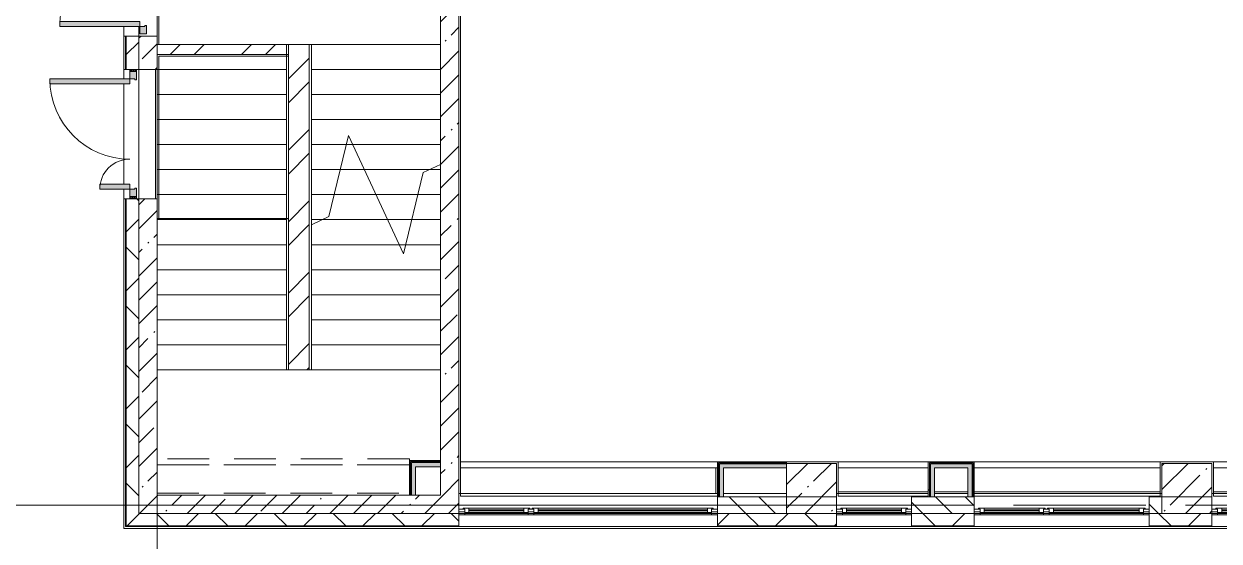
# Model space of a CAD drawing. Header units: millimetres. Extents: x 81459 to 274965, y -8553 to 29000.
# Drawn here: x 146271 to 160607, y -431 to 5765 of the extents above; entities that cross this region are included whole.
import ezdxf

# ---------------------------------------------------------------- set-up
doc = ezdxf.new("R2010")
doc.units = ezdxf.units.MM
doc.linetypes.add('200_ШТРИХ__ш1_п0_6_', pattern=[800, 500, -300])
doc.linetypes.add('Осевая', pattern=[3175, 635, -476.25, 1587.5, -476.25])
for name, color, linetype, lineweight in [('A-DETL-MBND-1', 7, '200_ШТРИХ__ш1_п0_6_', 9), ('A-GLAZ-3', 7, 'Continuous', 5), ('A-WALL', 7, 'Continuous', 9), ('A-WALL-4', 7, 'Continuous', 5), ('I-WALL-3', 7, 'Continuous', 5), ('S-COLS-1', 7, 'Continuous', 5), ('S-STRS-2', 7, 'Continuous', 5), ('S-STRS-MBND-1', 7, 'Continuous', 5), ('Оси', 7, 'Continuous', 9), ('Оси-2', 7, 'Осевая', 9)]:
    doc.layers.add(name, color=color, linetype=linetype, lineweight=lineweight)
for name, color, linetype, lineweight, true_color in [('A-DOOR-6', 7, 'Continuous', 5, 0xe2e2e2), ('A-DOOR-7', 7, 'Continuous', 5, 0xaaaaaa), ('A-DOOR-FRAM-5', 7, 'Continuous', 5, 0xaaaaaa), ('A-FLOR-2', 7, 'Continuous', 5, 0xaaaaaa), ('I-WALL-1', 7, 'Continuous', 5, 0xe7e7e7), ('I-WALL-2', 7, 'Continuous', 9, 0xe7e7e7)]:
    doc.layers.add(name, color=color, linetype=linetype, lineweight=lineweight, true_color=true_color)
pattern_1 = [(45, (147759.1, 0), (-353.5534, 353.5534), []), (135, (147759.1, 0), (-353.5534, -353.5534), [])]
pattern_2 = [(45, (147759.1, 0), (-285.123, 285.123), []), (45, (148044.2, 0), (-285.123, 285.123), [504.031, -100.806, 16.764, -84.042])]
pattern_3 = [(45, (147759.1, 0), (-427.684, 427.684), []), (45, (148044.2, 0), (-427.684, 427.684), [])]
pattern_4 = [(45, (147759.1, 0), (-530.33, 530.33), []), (135, (147759.1, 0), (-530.33, -530.33), [])]

# ---------------------------------------------------------------- blocks, each defined once
blk = doc.blocks.new('120_Окно_СКБ_1Ст - 120_Окно_СКБ_1Ст 900х2500_h_-22445987-1_7_3_птичка')
at = {"layer": 'A-GLAZ-3'}
for p, q in [((-450, -127), (-450, -57)), ((-450, -57), (-380, -57)), ((450, -57), (-450, -57)), ((-380, -127), (-450, -127)), ((-450, -127), (-400, -127)), ((-380, -127), (-400, -127)), ((-400, -127), (-400, -137)), ((-400, -137), (400, -137)), ((400, -137), (-400, -137)), ((-380, -57), (-380, -127)), ((380, -87), (-380, -87)), ((-380, -87), (-380, -127)), ((-330, -137), (-330, -87)), ((-330, -107), (330, -107)), ((330, -117), (-330, -117)), ((330, -137), (330, -87)), ((380, -127), (380, -57)), ((380, -57), (450, -57)), ((380, -127), (380, -87)), ((450, -127), (380, -127)), ((400, -127), (380, -127)), ((400, -127), (450, -127)), ((400, -137), (400, -127)), ((450, -57), (450, -127))]:
    blk.add_line(p, q, dxfattribs=at)
blk = doc.blocks.new('120_Окно_СКБ_2Ст - 120_Окно_СКБ_2Ст 2100х2500 _мал створка справа_-22445857-1_7_3_птичка')
at = {"layer": 'A-GLAZ-3'}
for p, q in [((-1050, -127), (-1050, -57)), ((-1050, -57), (-980, -57)), ((1050, -57), (-1050, -57)), ((-980, -127), (-1050, -127)), ((-1050, -127), (-1000, -127)), ((-980, -127), (-1000, -127)), ((-1000, -127), (-1000, -137)), ((-1000, -137), (170, -137)), ((170, -137), (-1000, -137)), ((-980, -57), (-980, -127)), ((150, -87), (-980, -87)), ((-980, -87), (-980, -127)), ((-930, -137), (-930, -87)), ((-930, -107), (100, -107)), ((100, -117), (-930, -117)), ((100, -137), (100, -87)), ((150, -127), (150, -57)), ((150, -57), (220, -57)), ((150, -127), (150, -87)), ((220, -127), (150, -127)), ((170, -127), (150, -127)), ((170, -127), (200, -127)), ((170, -137), (170, -127)), ((220, -127), (200, -127)), ((200, -127), (200, -137)), ((200, -137), (1000, -137)), ((1000, -137), (200, -137)), ((220, -57), (220, -127)), ((980, -87), (220, -87)), ((220, -87), (220, -127)), ((270, -137), (270, -87)), ((270, -107), (930, -107)), ((930, -117), (270, -117)), ((930, -137), (930, -87)), ((980, -127), (980, -57)), ((980, -57), (1050, -57)), ((980, -127), (980, -87)), ((1050, -127), (980, -127)), ((1000, -127), (980, -127)), ((1000, -127), (1050, -127)), ((1000, -137), (1000, -127)), ((1050, -57), (1050, -127))]:
    blk.add_line(p, q, dxfattribs=at)
blk = doc.blocks.new('120_Окно_СКБ_2Ст - 120_Окно_СКБ_2Ст 3100х2500 _мал_створка слева_-V60-1_7_3_птичка')
at = {"layer": 'A-GLAZ-3'}
for p, q in [((-1550, -127), (-1550, -57)), ((-1550, -57), (-1480, -57)), ((1550, -57), (-1550, -57)), ((-1480, -127), (-1550, -127)), ((-1550, -127), (-1500, -127)), ((-1480, -127), (-1500, -127)), ((-1500, -127), (-1500, -137)), ((-1500, -137), (670, -137)), ((670, -137), (-1500, -137)), ((-1480, -57), (-1480, -127)), ((650, -87), (-1480, -87)), ((-1480, -87), (-1480, -127)), ((-1430, -137), (-1430, -87)), ((-1430, -107), (600, -107)), ((600, -117), (-1430, -117)), ((600, -137), (600, -87)), ((650, -127), (650, -57)), ((650, -57), (720, -57)), ((650, -127), (650, -87)), ((720, -127), (650, -127)), ((670, -127), (650, -127)), ((670, -127), (700, -127)), ((670, -137), (670, -127)), ((720, -127), (700, -127)), ((700, -127), (700, -137)), ((700, -137), (1500, -137)), ((1500, -137), (700, -137)), ((720, -57), (720, -127)), ((1480, -87), (720, -87)), ((720, -87), (720, -127)), ((770, -137), (770, -87)), ((770, -107), (1430, -107)), ((1430, -117), (770, -117)), ((1430, -137), (1430, -87)), ((1480, -127), (1480, -57)), ((1480, -57), (1550, -57)), ((1480, -127), (1480, -87)), ((1550, -127), (1480, -127)), ((1500, -127), (1480, -127)), ((1500, -127), (1550, -127)), ((1500, -137), (1500, -127)), ((1550, -57), (1550, -127))]:
    blk.add_line(p, q, dxfattribs=at)
blk = doc.blocks.new('110_Дверь_СКБ_2Ст_Наружная - ДН-1_л__ Двухстворчатая 1350 х3200 _ЛК_ в свету с верхним остеклением 2-22796854-1_7_3_птичка')
at = {"layer": 'A-DOOR-6'}
for points in [[(-715.5, 101), (-715.5, -91), (-655.5, -91), (-655.5, 869), (-715.5, 869)], [(694.5, -79), (694.5, -91), (754.5, -91), (754.5, 419), (694.5, 419), (694.5, -12.6)]]:
    blk.add_hatch(color=256, dxfattribs=at).paths.add_polyline_path(points)
h = blk.add_hatch(color=256, dxfattribs=at)
h.paths.add_polyline_path([(-805.5, -171), (-705.5, -171), (-705.5, -151), (-715.5, -151), (-715.5, -91), (-805.5, -91)])
h.paths.add_polyline_path([(744.5, -171), (844.5, -171), (844.5, -91), (754.5, -91), (754.5, -151), (744.5, -151)])
at = {"layer": 'A-DOOR-7'}
for p, q in [((-715.5, 869), (-715.5, -91)), ((-655.5, 869), (-715.5, 869)), ((-655.5, -91), (-655.5, 869)), ((754.5, 419), (694.5, 419)), ((694.5, 419), (694.5, -91)), ((754.5, -91), (754.5, 419)), ((-715.5, -91), (-655.5, -91)), ((694.5, -91), (754.5, -91))]:
    blk.add_line(p, q, dxfattribs=at)
for centre, radius, start, end in [((-715.5, -91), 960, 0, 90), ((754.5, -91), 510, 90, 180)]:
    blk.add_arc(centre, radius, start, end, dxfattribs=at)
at = {"layer": 'A-DOOR-FRAM-5'}
for p, q in [((-715.5, -91), (-805.5, -91)), ((-805.5, -91), (-805.5, -171)), ((-715.5, -151), (-715.5, -91)), ((754.5, -91), (754.5, -151)), ((844.5, -91), (754.5, -91)), ((844.5, -171), (844.5, -91)), ((-805.5, -171), (-705.5, -171)), ((-705.5, -151), (-715.5, -151)), ((-705.5, -171), (-705.5, -151)), ((754.5, -151), (744.5, -151)), ((744.5, -151), (744.5, -171)), ((744.5, -171), (844.5, -171))]:
    blk.add_line(p, q, dxfattribs=at)
blk = doc.blocks.new('110_Дверь_СКБ_2Ст_Наружная - ДН-3_л__ Двухстворчатая 1200 х3200 из подвала EI30-23666533-1_7_3_птичка')
at = {"layer": 'A-DOOR-6'}
for points in [[(620, 989), (620, 29), (680, 29), (680, 989)], [(-640, 71), (-640, 29), (-580, 29), (-580, 389), (-640, 389), (-640, 79)]]:
    blk.add_hatch(color=256, dxfattribs=at).paths.add_polyline_path(points)
h = blk.add_hatch(color=256, dxfattribs=at)
h.paths.add_polyline_path([(-730, -51), (-630, -51), (-630, -31), (-640, -31), (-640, 29), (-730, 29)])
h.paths.add_polyline_path([(670, -51), (770, -48), (770, 29), (680, 29), (680, -31), (670, -31)])
at = {"layer": 'A-DOOR-7'}
h = blk.add_hatch(dxfattribs=at)
h.set_pattern_fill('FP_153', color=256, style=0, pattern_type=2)
h.set_pattern_definition([(135, (1526.41, 143.685), (-14.14214, -14.14214), []), (225, (1526.41, 143.685), (14.14214, -14.14214), [])])
h.paths.add_polyline_path([(770, -48), (772, -51), (795, -51), (795, 29), (770, 29), (770, -31)])
at = {"layer": 'A-DOOR-FRAM-5'}
h = blk.add_hatch(dxfattribs=at)
h.set_pattern_fill('FP_154', color=256, style=0, pattern_type=2)
h.set_pattern_definition([(45, (-596.384, 143.685), (-14.1421, 14.1421), []), (135, (-596.384, 143.685), (-14.1421, -14.1421), [])])
h.paths.add_polyline_path([(-755, 29), (-755, -51), (-730, -51), (-730, 29)])
at = {"layer": 'A-DOOR-7'}
for p, q in [((680, 989), (620, 989)), ((620, 989), (620, 29)), ((680, 29), (680, 989)), ((-640, 389), (-640, 29)), ((-580, 389), (-640, 389)), ((-580, 29), (-580, 389)), ((-640, 29), (-580, 29)), ((620, 29), (680, 29))]:
    blk.add_line(p, q, dxfattribs=at)
for centre, radius, start, end in [((680, 29), 960, 90, 180), ((-640, 29), 360, 0, 90)]:
    blk.add_arc(centre, radius, start, end, dxfattribs=at)
at = {"layer": 'A-DOOR-FRAM-5'}
for p, q in [((-730, 29), (-755, 29)), ((-755, 29), (-755, -51)), ((-640, 29), (-730, 29)), ((-730, 29), (-730, -51)), ((-730, -51), (-730, 29)), ((-640, -31), (-640, 29)), ((680, 29), (680, -31)), ((770, 29), (680, 29)), ((770, -51), (770, 29)), ((795, 29), (770, 29)), ((770, 29), (770, -51)), ((795, -51), (795, 29)), ((-755, -51), (-730, -51)), ((-730, -51), (-630, -51)), ((-630, -31), (-640, -31)), ((-630, -51), (-630, -31)), ((680, -31), (670, -31)), ((670, -31), (670, -51)), ((670, -51), (770, -51)), ((770, -51), (795, -51))]:
    blk.add_line(p, q, dxfattribs=at)
blk = doc.blocks.new('Зашивка приборов отопления18 - Зашивка приборов отопления-33281779-1_7_3_птичка')
at = {"layer": 'A-WALL-4'}
for p, q in [((12140, 520), (9910, 520)), ((12140, 445), (9910, 445)), ((9910, 445), (12140, 445)), ((12140, 445), (12140, 520)), ((12140, 105), (12140, 445)), ((9910, 105), (12140, 105))]:
    blk.add_line(p, q, dxfattribs=at)
blk = doc.blocks.new('Зашивка приборов отопления16 - Зашивка приборов отопления-33282046-1_7_3_птичка')
at = {"layer": 'A-WALL-4'}
for p, q in [((10990, 520), (9910, 520)), ((9910, 520), (9910, 445)), ((10990, 445), (9910, 445)), ((9910, 445), (9910, 105)), ((9910, 445), (10990, 445)), ((9910, 105), (10990, 105))]:
    blk.add_line(p, q, dxfattribs=at)
blk = doc.blocks.new('Зашивка приборов отопления17 - Зашивка приборов отопления-33282118-1_7_3_птичка')
at = {"layer": 'A-WALL-4'}
for p, q in [((10990, 520), (7910, 520)), ((7910, 520), (7910, 445)), ((10990, 445), (7910, 445)), ((7910, 445), (7910, 105)), ((7910, 445), (10990, 445)), ((7910, 105), (10990, 105))]:
    blk.add_line(p, q, dxfattribs=at)
blk = doc.blocks.new('Зашивка приборов отопления19 - Зашивка приборов отопления-33282289-1_7_3_птичка')
at = {"layer": 'A-WALL-4'}
for p, q in [((12140, 520), (10059, 520)), ((10059, 520), (10059, 445)), ((10059, 445), (12140, 445)), ((12140, 445), (10061, 445)), ((10061, 445), (10061, 105)), ((10061, 105), (12140, 105))]:
    blk.add_line(p, q, dxfattribs=at)
blk = doc.blocks.new('Зашивка приборов отопления45 - Зашивка приборов отопления-33465879-1_7_3_птичка')
at = {"layer": 'A-DETL-MBND-1'}
for p, q in [((3135, 556), (110, 556)), ((3135, 481), (110, 481)), ((110, 481), (3135, 481)), ((3135, 535), (3135, 556)), ((110, 141), (3135, 141))]:
    blk.add_line(p, q, dxfattribs=at)

msp = doc.modelspace()

# ---------------------------------------------------------------- hatches: boundary and pattern name
at = {"layer": 'A-WALL-4'}
h = msp.add_hatch(dxfattribs=at)
h.set_pattern_fill('FP_53', color=256, style=0, pattern_type=2)
h.set_pattern_definition(pattern_1)
h.paths.add_polyline_path([(147649.1, -100), (147649.1, 3670), (147499.1, 3670), (147499.1, -100)])
h.paths.add_polyline_path([(147499.1, 5220), (147649.1, 5220), (147649.1, 5620), (147499.1, 5620), (147499.1, 5520)])
h.paths.add_polyline_path([(147499.1, 7320), (147649.1, 7320), (147649.1, 8520), (147499.1, 8520), (147499.1, 7544.6)])
h.paths.add_polyline_path([(147559.7, 10820), (147649.1, 10820), (147649.1, 12220), (147499.1, 12220), (147499.1, 10820)])
h.paths.add_polyline_path([(147649.1, 13120), (147648.5, 15350), (147499.1, 15350), (147499.1, 13120), (147604.8, 13120)])
h = msp.add_hatch(dxfattribs=at)
h.set_pattern_fill('FP_64', color=256, style=0, pattern_type=2)
h.set_pattern_definition([(135, (147759.1, 0), (-176.7767, -176.7767), [])])
h.paths.add_polyline_path([(154589.1, -100), (155419.1, -100), (155419.1, 100), (154589.1, 100), (154589.1, -80)])
h.paths.add_polyline_path([(169669.1, -100), (169669.1, 100), (169369.1, 100), (169369.1, -100)])
h.paths.add_polyline_path([(175069.1, -100), (176068.8, -100), (176068.8, 100), (175069.1, 100), (175069.1, -80)])
h.paths.add_polyline_path([(156918.8, -100), (157669.1, -100), (157669.1, 100), (156918.8, 100), (156918.8, -80)])
h.paths.add_polyline_path([(159919.1, -100), (159919.1, 100), (159769.1, 100), (159769.1, -100)])
h.paths.add_polyline_path([(168249.1, -100), (168469.1, -100), (168469.1, 100), (167119.1, 100), (167119.1, -100), (167154.3, -100)])
h.paths.add_polyline_path([(174169.1, -100), (174169.1, 100), (173919.1, 100), (173919.1, -100)])
h.paths.add_polyline_path([(163369.1, -100), (163369.1, 100), (162619.1, 100), (162619.1, -100)])
h.paths.add_polyline_path([(164269.1, -100), (164419.1, -94.4), (164419.1, 100), (164269.1, 100), (164269.1, -80)])
h.paths.add_polyline_path([(170394.1, -100), (170394.1, 100), (170269.1, 100), (170269.1, -100)])
h.paths.add_polyline_path([(173194.1, -100), (173319.1, -100), (173319.1, 100), (173194.1, 100), (173194.1, -80)])
h = msp.add_hatch(dxfattribs=at)
h.set_pattern_fill('FP_53', color=256, style=0, pattern_type=2)
h.set_pattern_definition(pattern_1)
h.paths.add_polyline_path([(223452.9, -250), (223459.1, -250), (223459.1, -100), (221739.1, -100), (221739.1, -250), (223451.2, -250)])
h.paths.add_polyline_path([(215487, -250), (218419.1, -250), (218419.1, -100), (214819.1, -100), (214819.1, -250)])
h.paths.add_polyline_path([(219995.2, -250), (220039.1, -250), (220039.1, -100), (219319.1, -101.8), (219319.1, -250), (219839.1, -250)])
h.paths.add_polyline_path([(209369.1, -250), (209369.1, -100), (208669.1, -100), (208669.1, -250), (208980.7, -250)])
h.paths.add_polyline_path([(211469.1, -250), (212019.1, -250), (212019.1, -100), (211469.1, -100), (211469.1, -121.3)])
h.paths.add_polyline_path([(207769.1, -250), (207769.1, -100), (207019.1, -100), (207019.1, -250)])
h.paths.add_polyline_path([(204919.1, -250), (204919.1, -100), (204169.1, -100), (204169.1, -250), (204333.3, -250)])
h.paths.add_polyline_path([(212919.1, -250), (213919.1, -250), (213919.1, -100), (212919.1, -100), (212919.1, -118)])
h.paths.add_polyline_path([(199630.6, -250), (201069.1, -250), (201069.1, -100), (199630.6, -100), (199630.6, -150.7)])
h.paths.add_polyline_path([(197530.6, -250), (197530.6, -100), (196819.1, -100), (196819.1, -250), (196897.5, -250)])
h.paths.add_polyline_path([(195919.1, -250), (195919.1, -100), (195169.1, -100), (195169.1, -250)])
h.paths.add_polyline_path([(192069.1, -250), (192069.1, -100), (190496.6, -100), (190496.6, -250), (191320.6, -250)])
h.paths.add_polyline_path([(188396.6, -250), (188396.6, -100), (187699.1, -100), (187699.1, -250)])
h.paths.add_polyline_path([(186799.1, -250), (186799.1, -100), (185749.1, -100), (185749.1, -250), (186673.3, -250)])
h.paths.add_polyline_path([(184849.1, -250), (184849.1, -100), (183729.1, -100), (183729.1, -250), (184814.3, -250)])
h.paths.add_polyline_path([(181629.1, -250), (181629.1, -100), (180769.1, -100), (180769.1, -250)])
h.paths.add_polyline_path([(177969.1, -250), (177969.1, -100), (176968.8, -100), (176968.8, -250), (177378.5, -250)])
h.paths.add_polyline_path([(176068.8, -250), (176068.8, -100), (175069.1, -100), (175069.1, -250)])
h.paths.add_polyline_path([(169369.1, -250), (170394.1, -250), (170394.1, -100), (169369.1, -100), (169369.1, -226)])
h.paths.add_polyline_path([(163369.1, -250), (163369.1, -100), (162619.1, -100), (162619.1, -250)])
h.paths.add_polyline_path([(174169.1, -250), (174169.1, -100), (173194.1, -100), (173194.1, -250), (173660.6, -250)])
h.paths.add_polyline_path([(164269.1, -250), (165019.1, -250), (165019.1, -100), (164269.1, -100), (164269.1, -238.7)])
h.paths.add_polyline_path([(167119.1, -250), (168469.1, -250), (168469.1, -100), (167119.1, -100), (167119.1, -231.6)])
h.paths.add_polyline_path([(148564.8, -250), (151489.1, -250), (151489.1, -100), (147499.1, -100), (147499.1, -250), (147869.1, -250)])
h.paths.add_polyline_path([(155419.1, -250), (156018.8, -250), (156018.8, -100), (154589.1, -100), (154589.1, -250), (155071.1, -250)])
h.paths.add_polyline_path([(159769.1, -250), (160519.1, -248), (160519.1, -100), (159769.1, -100), (159769.1, -249.9)])
h.paths.add_polyline_path([(157669.1, -250), (157669.1, -100), (156918.8, -100), (156918.8, -250), (156930.1, -250)])
at = {"layer": 'I-WALL-1'}
msp.add_hatch(color=256, dxfattribs=at).paths.add_polyline_path([(154664.1, 445), (155419.1, 445), (155419.1, 495), (154664.1, 495)])
at = {"layer": 'I-WALL-2'}
for points in [[(150919.1, 460), (151269.1, 460), (151269.1, 510), (150919.1, 510), (150919.1, 481)], [(150919.1, 120), (150969.1, 125.5), (150969.1, 460), (150919.1, 458.7), (150919.1, 121.8)], [(154614.1, 100), (154664.1, 100), (154664.1, 495), (154614.1, 495), (154614.1, 120)], [(157193.8, 445), (157594.1, 445), (157594.1, 495), (157143.8, 495), (157143.8, 445)], [(157193.8, 100), (157193.8, 445), (157143.8, 445), (157143.8, 100)], [(157644.1, 100), (157644.1, 495), (157594.1, 495), (157594.1, 100)]]:
    msp.add_hatch(color=256, dxfattribs=at).paths.add_polyline_path(points)
at = {"layer": 'I-WALL-3'}
h = msp.add_hatch(dxfattribs=at)
h.set_pattern_fill('FP_33', color=256, style=0, pattern_type=2)
h.set_pattern_definition(pattern_2)
h.paths.add_polyline_path([(147649.1, -100), (147869.1, -100), (147869.1, 3670), (147649.1, 3670), (147649.1, 1795.6)])
h.paths.add_polyline_path([(147649.1, 5220), (147869.1, 5220), (147869.1, 5620), (147649.1, 5620), (147649.1, 5400)])
h.paths.add_polyline_path([(147649.1, 7320), (147869.1, 7320), (147869.1, 7900), (147649.1, 7900), (147649.1, 7544.6)])
h = msp.add_hatch(dxfattribs=at)
h.set_pattern_fill('FP_33', color=256, style=0, pattern_type=2)
h.set_pattern_definition(pattern_2)
h.paths.add_polyline_path([(151489.1, 120), (151489.1, 7900), (151269.1, 7900), (151269.1, 120), (151422.8, 120)])
h = msp.add_hatch(dxfattribs=at)
h.set_pattern_fill('FP_94', color=256, style=0, pattern_type=2)
h.set_pattern_definition(pattern_3)
h.paths.add_polyline_path([(147889.1, 5400), (149444.1, 5400), (149444.1, 5520), (147869.1, 5520), (147869.1, 5400)])
h = msp.add_hatch(dxfattribs=at)
h.set_pattern_fill('FP_94', color=256, style=0, pattern_type=2)
h.set_pattern_definition(pattern_3)
h.paths.add_polyline_path([(149694.1, 1620), (149694.1, 5520), (149444.1, 5520), (149444.1, 1620)])
h = msp.add_hatch(dxfattribs=at)
h.set_pattern_fill('FP_169', color=256, style=0, pattern_type=2)
h.set_pattern_definition(pattern_4)
h.paths.add_polyline_path([(154589.1, 100), (154601.6, 100), (154601.6, 520), (154589.1, 520), (154589.1, 120)])
h = msp.add_hatch(dxfattribs=at)
h.set_pattern_fill('FP_169', color=256, style=0, pattern_type=2)
h.set_pattern_definition(pattern_4)
h.paths.add_polyline_path([(154601.6, 507.5), (155419.1, 507.5), (155419.1, 520), (154601.6, 520)])
h = msp.add_hatch(dxfattribs=at)
h.set_pattern_fill('FP_169', color=256, style=0, pattern_type=2)
h.set_pattern_definition(pattern_4)
h.paths.add_polyline_path([(154601.6, 100), (154614.1, 100), (154614.1, 507.5), (154601.6, 507.5), (154601.6, 120)])
h = msp.add_hatch(dxfattribs=at)
h.set_pattern_fill('FP_169', color=256, style=0, pattern_type=2)
h.set_pattern_definition(pattern_4)
h.paths.add_polyline_path([(155071.1, 495), (155419.1, 500), (155419.1, 507.5), (154614.1, 507.5), (154614.1, 495), (154671.3, 495)])
h = msp.add_hatch(dxfattribs=at)
h.set_pattern_fill('FP_169', color=256, style=0, pattern_type=2)
h.set_pattern_definition(pattern_4)
h.paths.add_polyline_path([(157131.3, 100), (157131.3, 507.5), (157118.8, 507.5), (157118.8, 100)])
h = msp.add_hatch(dxfattribs=at)
h.set_pattern_fill('FP_169', color=256, style=0, pattern_type=2)
h.set_pattern_definition(pattern_4)
h.paths.add_polyline_path([(157143.8, 100), (157143.8, 495), (157131.3, 494.7), (157131.3, 100)])
h = msp.add_hatch(dxfattribs=at)
h.set_pattern_fill('FP_169', color=256, style=0, pattern_type=2)
h.set_pattern_definition(pattern_4)
h.paths.add_polyline_path([(157656.6, 100), (157656.6, 507.5), (157644.1, 507.5), (157644.1, 100)])
h = msp.add_hatch(dxfattribs=at)
h.set_pattern_fill('FP_169', color=256, style=0, pattern_type=2)
h.set_pattern_definition(pattern_4)
h.paths.add_polyline_path([(157669.1, 100), (157669.1, 520), (157656.6, 520), (157656.6, 100)])
h = msp.add_hatch(dxfattribs=at)
h.set_pattern_fill('FP_33', color=256, style=0, pattern_type=2)
h.set_pattern_definition(pattern_2)
h.paths.add_polyline_path([(149719.1, -100), (151489.1, -100), (151489.1, 120), (147869.1, 120), (147869.1, -100), (149419.1, -100)])
at = {"layer": 'S-COLS-1'}
h = msp.add_hatch(dxfattribs=at)
h.set_pattern_fill('FP_33', color=256, style=0, pattern_type=2)
h.set_pattern_definition(pattern_2)
h.paths.add_polyline_path([(156000.6, -100), (156019.1, -100), (156019.1, 500), (155419.1, 500), (155419.1, -100)])
h = msp.add_hatch(dxfattribs=at)
h.set_pattern_fill('FP_33', color=256, style=0, pattern_type=2)
h.set_pattern_definition(pattern_2)
h.paths.add_polyline_path([(159919.1, -100), (160519.1, -100), (160519.1, 500), (159919.1, 500), (159919.1, -80)])

# ---------------------------------------------------------------- linework, layer by layer
at = {"layer": 'A-FLOR-2'}
for p, q in [((147889.1, 7660), (147889.1, 5520)), ((151509.1, 7693), (151509.1, 520)), ((149694.1, 5520), (149719.1, 5520)), ((149444.1, 5379.5), (147889.6, 5379.5)), ((147889.6, 5379.5), (147889.6, 3435)), ((147849.1, 5220), (147849.1, 3670)), ((147869.1, 3435), (149444.1, 3435)), ((151509.1, 445), (151509.1, 140)), ((154569.1, 445), (151509.1, 445)), ((154569.1, 140), (154569.1, 445)), ((155419.1, 520), (156038.8, 520)), ((156038.8, 445), (156038.8, 159.9)), ((157118.8, 445), (156038.8, 445)), ((159899.1, 445), (157669.1, 445)), ((159899.1, 520), (160537.7, 520)), ((159899.1, 159.9), (159899.1, 445)), ((160539.1, 445), (160539.1, 140)), ((162619.1, 445), (160539.1, 445)), ((156038.8, 159.9), (157118.8, 159.9)), ((157193.8, 159.9), (157594.1, 159.9)), ((157669.1, 159.9), (159899.1, 159.9)), ((160539.1, 160.3), (162619.1, 160.3))]:
    msp.add_line(p, q, dxfattribs=at)
at = {"layer": 'A-WALL'}
for p, q in [((147496.1, 5620), (147496.1, 5220)), ((147499.1, 5620), (147499.1, 5220)), ((147649.1, 5220), (147649.1, 5620)), ((147869.1, 5520), (147869.1, 5400)), ((149444.1, 5400), (149444.1, 5520)), ((147496.1, 3670), (147496.1, -253)), ((147499.1, 3670), (147499.1, -250)), ((147649.1, -100), (147649.1, 3670)), ((150906.6, 522.5), (151269.1, 522.5)), ((150906.6, 120), (150906.6, 522.5)), ((150919.1, 510), (151269.1, 510)), ((150919.1, 120), (150919.1, 510)), ((151269.1, 460), (151269.1, 535)), ((154601.6, 100), (154601.6, 507.5)), ((155419.1, 507.5), (154601.6, 507.5)), ((154614.1, 100), (154614.1, 495)), ((155419.1, 495), (154614.1, 495)), ((157131.3, 507.5), (157656.6, 507.5)), ((157131.3, 100), (157131.3, 507.5)), ((157143.8, 495), (157644.1, 495)), ((157143.8, 100), (157143.8, 495)), ((157644.1, 495), (157644.1, 100)), ((157656.6, 507.5), (157656.6, 100)), ((150894.1, 120), (150969.1, 120)), ((156018.8, -100), (154589.1, -100)), ((157669.1, -100), (156918.8, -100)), ((160519.1, -100), (159769.1, -100)), ((147496.1, -253), (151489.1, -253)), ((147499.1, -250), (151489.1, -250)), ((154589.1, -250), (156018.8, -250)), ((154589.1, -253), (156018.8, -253)), ((156918.8, -250), (157669.1, -250)), ((156918.8, -253), (157669.1, -253)), ((159769.1, -250), (160519.1, -250)), ((159769.1, -253), (160519.1, -253))]:
    msp.add_line(p, q, dxfattribs=at)
at = {"layer": 'A-WALL-4'}
for p, q in [((147469.1, 5105), (147469.1, 5735)), ((147649.1, 5735), (147649.1, 5620)), ((147649.1, 5620), (147469.1, 5620)), ((147491.1, 5620), (147491.1, 5220)), ((147469.1, 5220), (147541.1, 5220)), ((147621.1, 5220), (147649.1, 5220)), ((147649.1, 5220), (147649.1, 3670)), ((147469.1, 3845), (147469.1, 5045)), ((147469.1, -280), (147469.1, 3785)), ((147541.1, 3670), (147469.1, 3670)), ((147491.1, 3670), (147491.1, -258)), ((147649.1, 3670), (147621.1, 3670)), ((154589.1, 100), (154589.1, -258)), ((156018.8, 100), (154664.1, 100)), ((156018.8, -258), (156018.8, 100)), ((157594.1, 100), (156918.8, 100)), ((156918.8, 100), (156918.8, -258)), ((157669.1, -258), (157669.1, 100)), ((160519.1, 100), (159769.1, 100)), ((159769.1, 100), (159769.1, -258)), ((160519.1, -258), (160519.1, 100)), ((154589.1, -100), (151489.1, -100)), ((151489.1, -258), (151489.1, -100)), ((156019.1, -100), (156918.8, -100)), ((157669.1, -100), (159769.1, -100)), ((160519.1, -100), (162619.1, -100)), ((220039.1, -280), (147469.1, -280)), ((160519.1, -258), (147491.1, -258)), ((160519.1, -258), (174169.1, -258))]:
    msp.add_line(p, q, dxfattribs=at)
at = {"layer": 'I-WALL-3'}
for p, q in [((151489.1, -100), (151489.1, 7900)), ((147869.1, 7680), (147869.1, 5520)), ((151269.1, 7680), (151269.1, 535)), ((147649.1, 5620), (147649.1, 5735)), ((147869.1, 5620), (147649.1, 5620)), ((149694.1, 5520), (147869.1, 5520)), ((149694.1, 1620), (149694.1, 5520)), ((147869.1, 120), (147869.1, 5400)), ((147869.1, 5400), (149444.1, 5400)), ((149444.1, 5400), (149444.1, 1620)), ((147649.1, 5220), (147869.1, 5220)), ((147649.1, 3670), (147649.1, 5220)), ((147869.1, 3670), (147649.1, 3670)), ((149444.1, 1620), (149694.1, 1620)), ((151269.1, 535), (150894.1, 535)), ((150894.1, 535), (150894.1, 120)), ((150969.1, 460), (151269.1, 460)), ((150969.1, 120), (150969.1, 460)), ((151269.1, 460), (151269.1, 120)), ((154589.1, 520), (154589.1, 100)), ((155419.1, 520), (154589.1, 520)), ((154664.1, 100), (154664.1, 445)), ((154664.1, 445), (155419.1, 445)), ((155419.1, 445), (155419.1, 520)), ((157669.1, 520), (157118.8, 520)), ((157118.8, 520), (157118.8, 100)), ((157193.8, 445), (157594.1, 445)), ((157193.8, 100), (157193.8, 445)), ((157594.1, 445), (157594.1, 100)), ((157669.1, 100), (157669.1, 520)), ((150894.1, 120), (147869.1, 120)), ((151269.1, 120), (150969.1, 120)), ((151489.1, 140), (154589.1, 140)), ((154589.1, 100), (154664.1, 100)), ((154664.1, 140), (155419.1, 140)), ((156019.1, 140), (157118.8, 140)), ((157193.8, 140), (157594.1, 140)), ((157594.1, 100), (157669.1, 100)), ((157669.1, 140), (159919.1, 140)), ((160519.1, 140), (162619.1, 140)), ((147649.1, -100), (151489.1, -100)), ((151559.1, -80), (151489.1, -80)), ((152389.1, -80), (152319.1, -80)), ((154589.1, -80), (154519.1, -80)), ((156088.8, -80), (156019.1, -80)), ((156918.8, -80), (156848.8, -80)), ((157739.1, -80), (157669.1, -80)), ((158569.1, -80), (158499.1, -80)), ((159769.1, -80), (159699.1, -80)), ((160589.1, -80), (160519.1, -80))]:
    msp.add_line(p, q, dxfattribs=at)
at = {"layer": 'S-COLS-1'}
for p, q in [((156019.1, 500), (155419.1, 500)), ((155419.1, 500), (155419.1, -100)), ((156019.1, -100), (156019.1, 500)), ((160519.1, 500), (159919.1, 500)), ((159919.1, 500), (159919.1, -100)), ((160519.1, -100), (160519.1, 500)), ((155419.1, -100), (156019.1, -100)), ((159919.1, -100), (160519.1, -100))]:
    msp.add_line(p, q, dxfattribs=at)
at = {"layer": 'S-STRS-2'}
for p, q in [((151269.1, 5520), (149719.1, 5520)), ((149719.1, 5520), (149719.1, 5220)), ((151269.1, 5520), (149719.1, 5520)), ((149719.1, 5220), (149719.1, 4920)), ((151269.1, 5220), (149719.1, 5220)), ((151269.1, 5220), (149719.1, 5220)), ((149719.1, 4920), (149719.1, 4620)), ((151269.1, 4920), (149719.1, 4920)), ((151269.1, 4920), (149719.1, 4920)), ((149719.1, 4620), (149719.1, 4320)), ((151269.1, 4620), (149719.1, 4620)), ((151269.1, 4620), (149719.1, 4620)), ((149719.1, 4320), (149719.1, 4020)), ((150137.7, 4320), (149719.1, 4320)), ((150137.7, 4320), (149719.1, 4320)), ((150214.3, 4320), (150137.7, 4320)), ((150214.3, 4320), (150137.7, 4320)), ((151269.1, 4320), (150214.3, 4320)), ((151269.1, 4320), (150214.3, 4320)), ((149719.1, 4020), (149719.1, 3720)), ((150064.8, 4020), (149719.1, 4020)), ((150064.8, 4020), (149719.1, 4020)), ((150354.2, 4020), (150064.8, 4020)), ((150354.2, 4020), (150064.8, 4020)), ((151137.4, 4020), (150354.2, 4020)), ((151137.4, 4020), (150354.2, 4020)), ((151269.1, 4020), (151137.4, 4020)), ((151269.1, 4020), (151137.4, 4020)), ((149719.1, 3720), (149719.1, 3420)), ((149991.8, 3720), (149719.1, 3720)), ((149991.8, 3720), (149719.1, 3720)), ((150494.1, 3720), (149991.8, 3720)), ((150494.1, 3720), (149991.8, 3720)), ((150996.3, 3720), (150494.1, 3720)), ((150996.3, 3720), (150494.1, 3720)), ((151269.1, 3720), (150996.3, 3720)), ((151269.1, 3720), (150996.3, 3720)), ((147869.1, 3420), (149419.1, 3420)), ((147869.1, 3420), (149419.1, 3420)), ((147890.1, 3435), (147890.1, 3420)), ((149419.1, 3420), (149423.1, 3420)), ((149419.1, 3120), (149419.1, 3420)), ((149423.1, 3420), (149423.1, 3435)), ((149719.1, 3420), (149719.1, 3358.6)), ((149850.7, 3420), (149719.1, 3420)), ((149850.7, 3420), (149719.1, 3420)), ((149719.1, 3358.6), (149719.1, 3120)), ((150634, 3420), (149850.7, 3420)), ((150634, 3420), (149850.7, 3420)), ((150923.4, 3420), (150634, 3420)), ((150923.4, 3420), (150634, 3420)), ((151269.1, 3420), (150923.4, 3420)), ((151269.1, 3420), (150923.4, 3420)), ((147869.1, 3120), (149419.1, 3120)), ((147869.1, 3120), (149419.1, 3120)), ((149419.1, 2820), (149419.1, 3120)), ((149719.1, 3120), (149719.1, 2820)), ((150773.9, 3120), (149719.1, 3120)), ((150773.9, 3120), (149719.1, 3120)), ((150850.5, 3120), (150773.9, 3120)), ((150850.5, 3120), (150773.9, 3120)), ((151269.1, 3120), (150850.5, 3120)), ((151269.1, 3120), (150850.5, 3120)), ((147869.1, 2820), (149419.1, 2820)), ((147869.1, 2820), (149419.1, 2820)), ((149419.1, 2520), (149419.1, 2820)), ((149719.1, 2820), (149719.1, 2520)), ((151269.1, 2820), (149719.1, 2820)), ((151269.1, 2820), (149719.1, 2820)), ((147869.1, 2520), (149419.1, 2520)), ((147869.1, 2520), (149419.1, 2520)), ((149419.1, 2220), (149419.1, 2520)), ((149719.1, 2520), (149719.1, 2220)), ((151269.1, 2520), (149719.1, 2520)), ((151269.1, 2520), (149719.1, 2520)), ((147869.1, 2220), (149419.1, 2220)), ((147869.1, 2220), (149419.1, 2220)), ((149419.1, 1920), (149419.1, 2220)), ((149719.1, 2220), (149719.1, 1920)), ((151269.1, 2220), (149719.1, 2220)), ((151269.1, 2220), (149719.1, 2220)), ((147869.1, 1920), (149419.1, 1920)), ((147869.1, 1920), (149419.1, 1920)), ((149419.1, 1620), (149419.1, 1920)), ((149719.1, 1920), (149719.1, 1620)), ((151269.1, 1920), (149719.1, 1920)), ((151269.1, 1920), (149719.1, 1920)), ((147869.1, 1620), (149419.1, 1620)), ((147869.1, 1620), (149419.1, 1620)), ((149444.1, 1620), (149419.1, 1620)), ((149719.1, 1620), (149694.1, 1620)), ((151269.1, 1620), (149719.1, 1620)), ((151269.1, 1620), (149719.1, 1620))]:
    msp.add_line(p, q, dxfattribs=at)
at = {"layer": 'S-STRS-MBND-1'}
for p, q in [((147869.1, 5520), (149419.1, 5520)), ((147869.1, 1620), (147869.1, 5520)), ((149419.1, 1620), (149419.1, 5520)), ((147869.1, 5220), (149419.1, 5220)), ((147869.1, 5220), (149419.1, 5220)), ((147869.1, 4920), (149419.1, 4920)), ((147869.1, 4920), (149419.1, 4920)), ((147869.1, 4620), (149419.1, 4620)), ((147869.1, 4620), (149419.1, 4620)), ((147869.1, 4320), (149419.1, 4320)), ((147869.1, 4320), (149419.1, 4320)), ((149927.7, 3455.9), (150163.9, 4428.1)), ((150214.3, 4320), (150137.7, 4320)), ((150214.3, 4320), (150137.7, 4320)), ((150163.9, 4428.1), (150824.3, 3011.9)), ((147869.1, 4020), (149419.1, 4020)), ((147869.1, 4020), (149419.1, 4020)), ((150354.2, 4020), (150064.8, 4020)), ((150354.2, 4020), (150064.8, 4020)), ((151060.5, 3984.1), (151269.1, 4081.4)), ((151269.1, 4020), (151137.4, 4020)), ((151269.1, 4020), (151137.4, 4020)), ((150824.3, 3011.9), (151060.5, 3984.1)), ((147869.1, 3720), (149419.1, 3720)), ((147869.1, 3720), (149419.1, 3720)), ((150494.1, 3720), (149991.8, 3720)), ((150494.1, 3720), (149991.8, 3720)), ((151269.1, 3720), (150996.3, 3720)), ((151269.1, 3720), (150996.3, 3720)), ((149719.1, 3358.6), (149927.7, 3455.9)), ((147869.1, 3420), (149419.1, 3420)), ((147869.1, 3420), (149419.1, 3420)), ((149719.1, 3358.6), (149719.1, 1620)), ((150634, 3420), (149850.7, 3420)), ((150634, 3420), (149850.7, 3420)), ((151269.1, 3420), (150923.4, 3420)), ((151269.1, 3420), (150923.4, 3420)), ((151269.1, 3420), (151269.1, 1620)), ((147869.1, 3120), (149419.1, 3120)), ((147869.1, 3120), (149419.1, 3120)), ((150773.9, 3120), (149719.1, 3120)), ((150773.9, 3120), (149719.1, 3120)), ((151269.1, 3120), (150850.5, 3120)), ((151269.1, 3120), (150850.5, 3120)), ((147869.1, 2820), (149419.1, 2820)), ((147869.1, 2820), (149419.1, 2820)), ((151269.1, 2820), (149719.1, 2820)), ((151269.1, 2820), (149719.1, 2820)), ((147869.1, 2520), (149419.1, 2520)), ((147869.1, 2520), (149419.1, 2520)), ((151269.1, 2520), (149719.1, 2520)), ((151269.1, 2520), (149719.1, 2520)), ((147869.1, 2220), (149419.1, 2220)), ((147869.1, 2220), (149419.1, 2220)), ((151269.1, 2220), (149719.1, 2220)), ((151269.1, 2220), (149719.1, 2220)), ((147869.1, 1920), (149419.1, 1920)), ((147869.1, 1920), (149419.1, 1920)), ((151269.1, 1920), (149719.1, 1920)), ((151269.1, 1920), (149719.1, 1920)), ((147869.1, 1620), (147869.1, 120)), ((147869.1, 1620), (149419.1, 1620)), ((147869.1, 1620), (149419.1, 1620)), ((149719.1, 1620), (149419.1, 1620)), ((151269.1, 1620), (149719.1, 1620)), ((151269.1, 1620), (149719.1, 1620)), ((151269.1, 120), (151269.1, 1620)), ((147869.1, 120), (151269.1, 120))]:
    msp.add_line(p, q, dxfattribs=at)
at = {"layer": 'Оси'}
for p, q in [((147869.1, 5439), (147869.1, 15380)), ((147869.1, -4552.8), (147869.1, 5388.2)), ((144530.3, 0), (157030.3, 0))]:
    msp.add_line(p, q, dxfattribs=at)
at = {"layer": 'Оси-2'}
for p, q in [((147869.1, 5388.2), (147869.1, 5439)), ((157030.3, 0), (174019.1, 0))]:
    msp.add_line(p, q, dxfattribs=at)

# ---------------------------------------------------------------- block references
at = {"layer": 'A-DETL-MBND-1'}
msp.add_blockref('Зашивка приборов отопления45 - Зашивка приборов отопления-33465879-1_7_3_птичка', (147759.1, 0), dxfattribs=at)
at = {"layer": 'A-DOOR-7', "rotation": 89.99999999999991}
for name, p in [('110_Дверь_СКБ_2Ст_Наружная - ДН-1_л__ Двухстворчатая 1350 х3200 _ЛК_ в свету с верхним остеклением 2-22796854-1_7_3_птичка', (147570.1, 6450.5)), ('110_Дверь_СКБ_2Ст_Наружная - ДН-3_л__ Двухстворчатая 1200 х3200 из подвала EI30-23666533-1_7_3_птичка', (147570.1, 4425.5))]:
    msp.add_blockref(name, p, dxfattribs=at)
at = {"layer": 'A-GLAZ-3', "rotation": 180}
for name, p in [('120_Окно_СКБ_2Ст - 120_Окно_СКБ_2Ст 3100х2500 _мал_створка слева_-V60-1_7_3_птичка', (153039.1, -175)), ('120_Окно_СКБ_1Ст - 120_Окно_СКБ_1Ст 900х2500_h_-22445987-1_7_3_птичка', (156468.8, -175)), ('120_Окно_СКБ_2Ст - 120_Окно_СКБ_2Ст 2100х2500 _мал створка справа_-22445857-1_7_3_птичка', (158719.1, -175)), ('120_Окно_СКБ_2Ст - 120_Окно_СКБ_2Ст 2100х2500 _мал створка справа_-22445857-1_7_3_птичка', (161569.1, -175))]:
    msp.add_blockref(name, p, dxfattribs=at)
at = {"layer": 'A-WALL-4'}
for name, p in [('Зашивка приборов отопления17 - Зашивка приборов отопления-33282118-1_7_3_птичка', (143599.1, 0)), ('Зашивка приборов отопления16 - Зашивка приборов отопления-33282046-1_7_3_птичка', (146128.8, 0)), ('Зашивка приборов отопления18 - Зашивка приборов отопления-33281779-1_7_3_птичка', (147759.1, 0)), ('Зашивка приборов отопления19 - Зашивка приборов отопления-33282289-1_7_3_птичка', (150479.1, 0))]:
    msp.add_blockref(name, p, dxfattribs=at)

doc.saveas('drawing.dxf')
